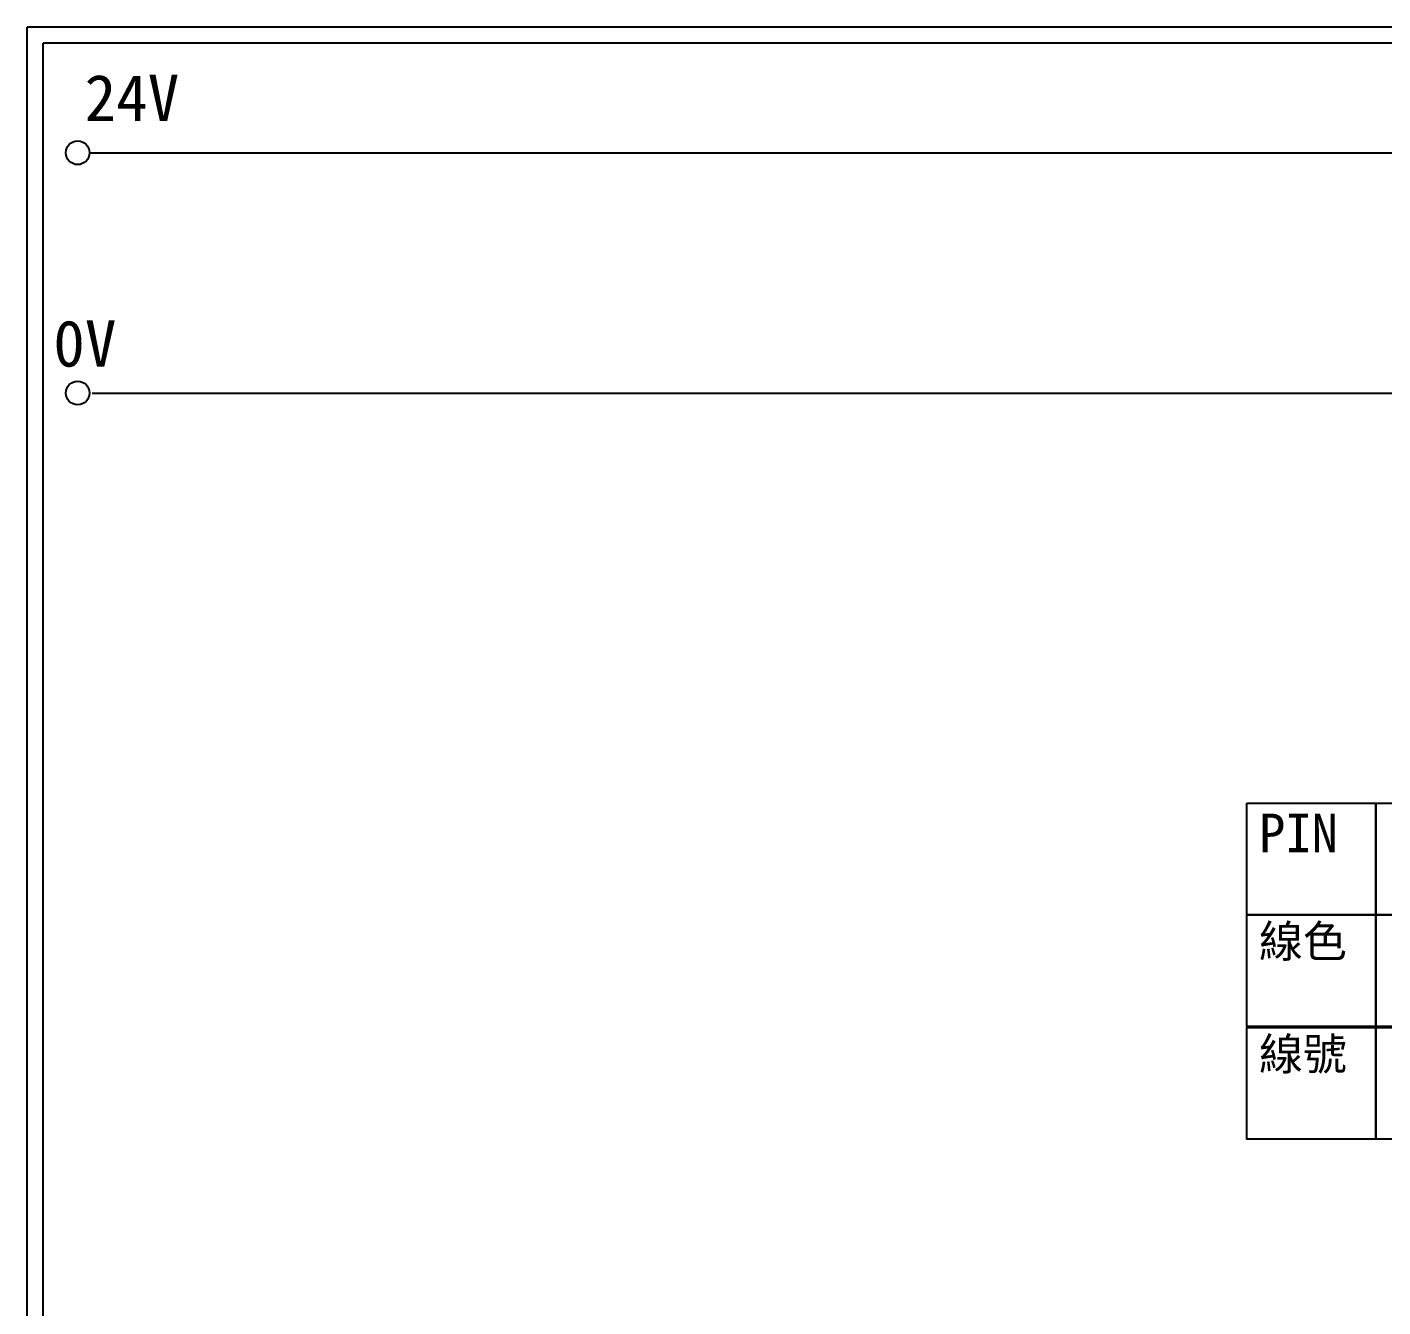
# Model space of a CAD drawing. Extents: x 627 to 914, y 3 to 207.
# Drawn here: x 627.2 to 732.4, y 107.6 to 207 of the extents above; entities that cross this region are included whole.
import ezdxf

# ---------------------------------------------------------------- set-up
doc = ezdxf.new("R2010")
doc.units = 0
doc.layers.get('0').update_dxf_attribs({"linetype": 'CONTINUOUS'})
doc.layers.add('圖框層', color=7, linetype='CONTINUOUS')
doc.layers.add('標尺寸層', color=3, linetype='CONTINUOUS')
doc.styles.add('STSL', font='kaiu.ttf')

msp = doc.modelspace()

# ---------------------------------------------------------------- linework, layer by layer
for points in [[(721.86, 146.73), (731.87, 146.73), (731.87, 138.07), (721.86, 138.07)], [(731.87, 146.73), (741.88, 146.73), (741.88, 138.07), (731.87, 138.07)], [(721.86, 138.07), (731.87, 138.07), (731.87, 129.4), (721.86, 129.4)], [(731.87, 138.07), (741.88, 138.07), (741.88, 129.4), (731.87, 129.4)], [(721.86, 129.32), (731.87, 129.32), (731.87, 120.66), (721.86, 120.66)], [(731.87, 129.32), (741.88, 129.32), (741.88, 120.66), (731.87, 120.66)]]:
    msp.add_lwpolyline(points, close=True)
at = {"layer": '圖框層', "color": 7}
for p, q in [((914.2, 206.97), (627.2, 206.97)), ((627.2, 3), (627.2, 206.97)), ((912.95, 205.72), (628.45, 205.72)), ((628.45, 4.25), (628.45, 205.72))]:
    msp.add_line(p, q, dxfattribs=at)
at = {"layer": '標尺寸層', "color": 7}
for p, q in [((632.04, 197.22), (909.63, 197.22)), ((632.25, 178.57), (910.12, 178.57))]:
    msp.add_line(p, q, dxfattribs=at)
for centre in [(631.12, 197.22), (631.12, 178.57)]:
    msp.add_circle(centre, 0.92, dxfattribs=at)

# ---------------------------------------------------------------- texts
at = {"width": 8.2913, "attachment_point": 1}
for s, insert, char_height in [('PIN', (722.8, 145.93), 3), ('{\\fPMingLiU|b0|i0|c136|p18;線色}', (722.8, 137.27), 2.5), ('{\\fPMingLiU|b0|i0|c136|p18;線號}', (722.8, 128.52), 2.5)]:
    msp.add_mtext(s, dxfattribs=dict(at, insert=insert, char_height=char_height))
at = {"layer": '圖框層', "color": 4, "style": 'STSL'}
for s, p in [('24V', (631.66, 199.68)), ('0V', (629.23, 180.62))]:
    msp.add_text(s, height=3.6, dxfattribs=at).set_placement(p)

doc.saveas('drawing.dxf')
